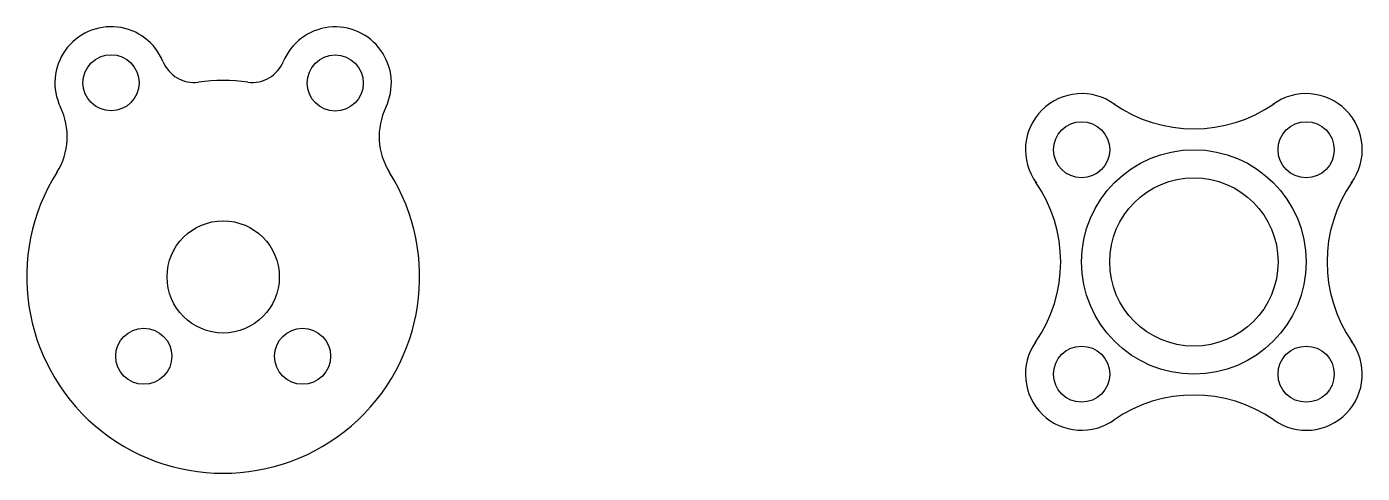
# Model space of a CAD drawing. Header units: millimetres. Extents: x 1081 to 1557, y 1002 to 1162.
import ezdxf

# ---------------------------------------------------------------- set-up
doc = ezdxf.new("R2010")
doc.units = ezdxf.units.MM

msp = doc.modelspace()

# ---------------------------------------------------------------- linework, layer by layer
for centre, radius in [((1110.85, 1141.53), 10), ((1190.71, 1141.45), 10), ((1456.62, 1117.67), 10), ((1536.62, 1117.67), 10), ((1496.62, 1077.67), 40), ((1496.62, 1077.67), 30), ((1150.8, 1072.33), 20), ((1122.52, 1044.05), 10), ((1179.09, 1044.05), 10), ((1456.62, 1037.67), 10), ((1536.62, 1037.67), 10)]:
    msp.add_circle(centre, radius)
for centre, radius, start, end in [((1110.85, 1141.53), 20, 22.297, 205.8041), ((1190.71, 1141.45), 20, 334.3187, 157.5484), ((1140.46, 1153.67), 12, 202.297, 277.2493), ((1161.14, 1153.68), 12, 262.7594, 337.5484), ((1150.8, 1072.33), 70, 82.7594, 97.2493), ((1456.62, 1117.67), 20, 53.5764, 216.4236), ((1536.62, 1117.67), 20, 323.5764, 126.4236), ((1071.24, 1122.38), 24, 327.8288, 25.8041), ((1230.37, 1122.39), 24, 154.3187, 212.1761), ((1496.62, 1175.12), 50, 235.1501, 304.8499), ((1536.62, 1117.67), 70, 166.6996, 166.7088), ((1456.62, 1117.67), 70, 13.2912, 13.3004), ((1150.8, 1072.33), 70, 147.8288, 32.1761), ((1399.17, 1077.67), 50, 325.1501, 34.8499), ((1456.62, 1037.67), 70, 103.2912, 103.3004), ((1594.06, 1077.67), 50, 145.1501, 214.8499), ((1536.62, 1037.67), 70, 76.6996, 76.7088), ((1536.62, 1037.67), 70, 76.6996, 76.7088), ((1456.62, 1037.67), 20, 145.1501, 306.4236), ((1536.62, 1037.67), 20, 235.1501, 36.4236), ((1536.62, 1117.67), 70, 283.2912, 283.3004), ((1536.62, 1117.67), 70, 283.2912, 283.3004), ((1496.62, 980.23), 50, 55.1501, 124.8499), ((1536.62, 1037.67), 70, 193.2912, 193.3004), ((1456.62, 1037.67), 70, 346.6996, 346.7088)]:
    msp.add_arc(centre, radius, start, end)

doc.saveas('drawing.dxf')
